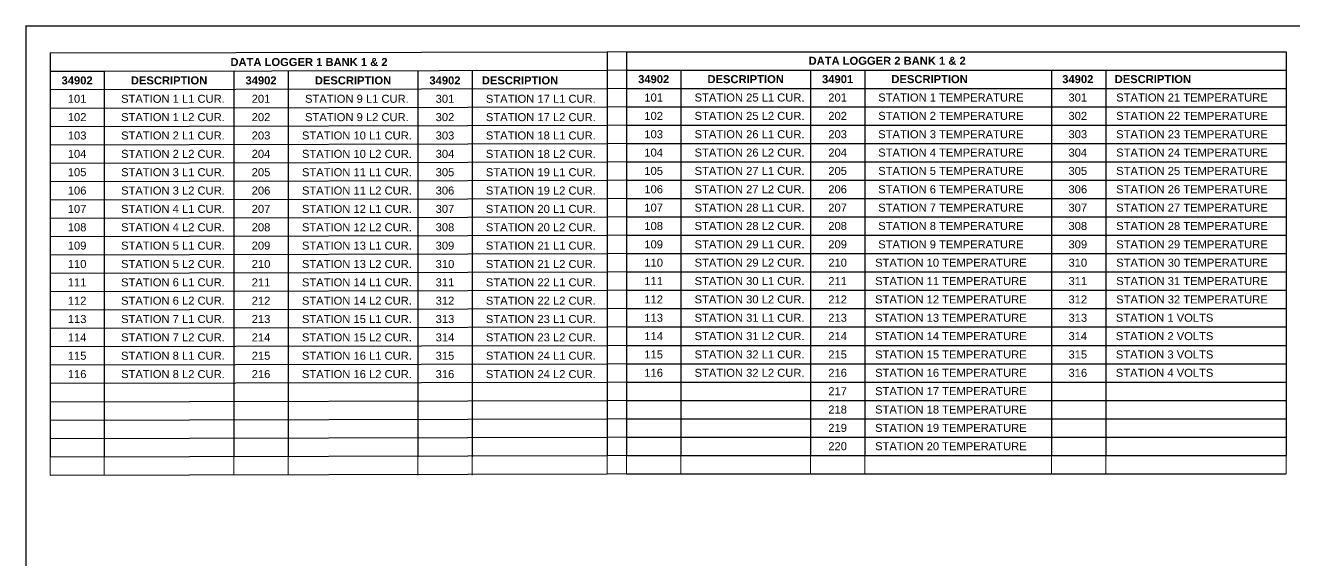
# Model space of a CAD drawing. Header units: inches. Extents: x -228 to 241, y -155 to 115.
# Drawn here: x -130.35 to -110.52, y -89.49 to -81.13 of the extents above; entities that cross this region are included whole.
import ezdxf
from ezdxf.enums import TextEntityAlignment as Align

# ---------------------------------------------------------------- set-up
doc = ezdxf.new("R2010")
doc.units = ezdxf.units.IN
doc.header["$MEASUREMENT"] = 0
for name, color, linetype in [('BORDER', 3, 'Continuous'), ('DIM', 1, 'Continuous'), ('PANEL WIRE', 5, 'Continuous'), ('TXT', 4, 'Continuous')]:
    doc.layers.add(name, color=color, linetype=linetype)
doc.styles.get("Standard").update_dxf_attribs({"font": 'arial.ttf'})

# ---------------------------------------------------------------- blocks, each defined once
blk = doc.blocks.new('B-BORDER')
at = {"layer": 'BORDER', "const_width": 0.01}
blk.add_lwpolyline([(34, 0), (34, 10), (18, 10), (18, 0), (34, 0)], dxfattribs=at)
at = {"layer": 'TXT'}
for tag, height, p in [('DRAWN_BY', 0.075, (29.2713, 0.5576)), ('SHEET', 0.075, (30.4722, 0.5576)), ('DWG_TITLE', 0.075, (32.384, 0.4864)), ('CHECKED_BY', 0.075, (29.2713, 0.4098)), ('DATE', 0.075, (30.4722, 0.4098)), ('REV', 0.125, (33.7822, 0.1077))]:
    blk.add_attdef(tag, text='', height=height, dxfattribs=at).set_placement(p, align=Align.MIDDLE_CENTER)
blk.add_attdef('FILENAME', (28.5264, 0.0864), '', height=0.075, dxfattribs=at)

msp = doc.modelspace()

# ---------------------------------------------------------------- linework, layer by layer
at = {"layer": 'PANEL WIRE', "color": 3}
for p, q in [((-129.960486, -81.556979), (-121.258512, -81.537082)), ((-129.960486, -81.556979), (-129.960486, -87.863645)), ((-121.258512, -81.537082), (-121.258512, -81.823749)), ((-120.953512, -81.537082), (-110.651726, -81.537082)), ((-120.953512, -81.537082), (-120.953512, -87.843749)), ((-110.651726, -81.537082), (-110.651726, -81.823749)), ((-129.960486, -81.843645), (-129.113819, -81.843645)), ((-129.113819, -81.843645), (-121.258512, -81.823749)), ((-129.113819, -81.843645), (-129.113819, -87.863645)), ((-127.087153, -81.843645), (-127.087153, -87.863645)), ((-126.240486, -81.843645), (-126.240486, -87.863645)), ((-124.213819, -81.843645), (-124.213819, -87.863645)), ((-123.367153, -81.843645), (-123.367153, -87.863645)), ((-121.258512, -81.823749), (-121.258512, -87.843749)), ((-120.953512, -81.823749), (-120.106845, -81.823749)), ((-120.106845, -81.823749), (-110.651726, -81.823749)), ((-120.106845, -81.823749), (-120.106845, -87.843749)), ((-118.080178, -81.823749), (-118.080178, -87.843749)), ((-117.233512, -81.823749), (-117.233512, -87.843749)), ((-114.314246, -81.823749), (-114.314246, -87.843749)), ((-113.467579, -81.823749), (-113.467579, -87.843749)), ((-110.651726, -81.823749), (-110.651726, -87.843749)), ((-129.960486, -82.130312), (-121.258512, -82.110415)), ((-120.953512, -82.110415), (-110.651726, -82.110415)), ((-129.960486, -82.416979), (-121.258512, -82.397082)), ((-120.953512, -82.397082), (-110.651726, -82.397082)), ((-129.960486, -82.703645), (-121.258512, -82.683749)), ((-120.953512, -82.683749), (-110.651726, -82.683749)), ((-129.960486, -82.990312), (-121.258512, -82.970415)), ((-120.953512, -82.970415), (-110.651726, -82.970415)), ((-129.960486, -83.276979), (-121.258512, -83.257082)), ((-120.953512, -83.257082), (-110.651726, -83.257082)), ((-129.960486, -83.563645), (-121.258512, -83.543749)), ((-120.953512, -83.543749), (-110.651726, -83.543749)), ((-129.960486, -83.850312), (-121.258512, -83.830415)), ((-120.953512, -83.830415), (-110.651726, -83.830415)), ((-129.960486, -84.136979), (-121.258512, -84.117082)), ((-120.953512, -84.117082), (-110.651726, -84.117082)), ((-129.960486, -84.423645), (-121.258512, -84.403749)), ((-120.953512, -84.403749), (-110.651726, -84.403749)), ((-129.960486, -84.710312), (-121.258512, -84.690415)), ((-120.953512, -84.690415), (-110.651726, -84.690415)), ((-129.960486, -84.996979), (-121.258512, -84.977082)), ((-120.953512, -84.977082), (-110.651726, -84.977082)), ((-129.960486, -85.283645), (-121.258512, -85.263749)), ((-120.953512, -85.263749), (-110.651726, -85.263749)), ((-129.960486, -85.570312), (-121.258512, -85.550415)), ((-120.953512, -85.550415), (-110.651726, -85.550415)), ((-129.960486, -85.856979), (-121.258512, -85.837082)), ((-120.953512, -85.837082), (-110.651726, -85.837082)), ((-129.960486, -86.143645), (-121.258512, -86.123749)), ((-120.953512, -86.123749), (-110.651726, -86.123749)), ((-129.960486, -86.430312), (-121.258512, -86.410415)), ((-120.953512, -86.410415), (-110.651726, -86.410415)), ((-129.960486, -86.716979), (-121.258512, -86.697082)), ((-120.953512, -86.697082), (-110.651726, -86.697082)), ((-129.960486, -87.003645), (-121.258512, -86.983749)), ((-120.953512, -86.983749), (-110.651726, -86.983749)), ((-129.960486, -87.290312), (-121.258512, -87.270415)), ((-120.953512, -87.270415), (-110.651726, -87.270415)), ((-129.960486, -87.576979), (-121.258512, -87.557082)), ((-120.953512, -87.557082), (-110.651726, -87.557082)), ((-129.960486, -87.863645), (-121.258512, -87.843749)), ((-120.953512, -87.843749), (-110.651726, -87.843749)), ((-129.960486, -88.150312), (-121.258512, -88.130415)), ((-120.953512, -88.130415), (-110.651726, -88.130415))]:
    msp.add_line(p, q, dxfattribs=at)
at = {"layer": 'PANEL WIRE', "color": 8, "lineweight": 0}
for p, q in [((-121.258512, -81.537082), (-120.953512, -81.537082)), ((-121.258512, -81.823749), (-120.953512, -81.823749)), ((-121.258512, -82.110415), (-120.953512, -82.110415)), ((-121.258512, -82.397082), (-120.953512, -82.397082)), ((-121.258512, -82.683749), (-120.953512, -82.683749)), ((-121.258512, -82.970415), (-120.953512, -82.970415)), ((-121.258512, -83.257082), (-120.953512, -83.257082)), ((-121.258512, -83.543749), (-120.953512, -83.543749)), ((-121.258512, -83.830415), (-120.953512, -83.830415)), ((-121.258512, -84.117082), (-120.953512, -84.117082)), ((-121.258512, -84.403749), (-120.953512, -84.403749)), ((-121.258512, -84.690415), (-120.953512, -84.690415)), ((-121.258512, -84.977082), (-120.953512, -84.977082)), ((-121.258512, -85.263749), (-120.953512, -85.263749)), ((-121.258512, -85.550415), (-120.953512, -85.550415)), ((-121.258512, -85.837082), (-120.953512, -85.837082)), ((-121.258512, -86.123749), (-120.953512, -86.123749)), ((-121.258512, -86.410415), (-120.953512, -86.410415)), ((-121.258512, -86.697082), (-120.953512, -86.697082)), ((-121.258512, -86.983749), (-120.953512, -86.983749)), ((-121.258512, -87.270415), (-120.953512, -87.270415)), ((-121.258512, -87.557082), (-120.953512, -87.557082)), ((-129.960486, -87.863645), (-129.960486, -88.150312)), ((-129.113819, -87.863645), (-129.113819, -88.150312)), ((-127.087153, -87.863645), (-127.087153, -88.150312)), ((-126.240486, -87.863645), (-126.240486, -88.150312)), ((-124.213819, -87.863645), (-124.213819, -88.150312)), ((-123.367153, -87.863645), (-123.367153, -88.150312)), ((-121.258512, -87.843749), (-120.953512, -87.843749)), ((-121.258512, -87.843749), (-121.258512, -88.130415)), ((-120.953512, -87.843749), (-120.953512, -88.130415)), ((-120.106845, -87.843749), (-120.106845, -88.130415)), ((-118.080178, -87.843749), (-118.080178, -88.130415)), ((-117.233512, -87.843749), (-117.233512, -88.130415)), ((-114.314246, -87.843749), (-114.314246, -88.130415)), ((-113.467579, -87.843749), (-113.467579, -88.130415)), ((-110.651726, -87.843749), (-110.651726, -88.130415)), ((-121.258512, -88.130415), (-120.953512, -88.130415))]:
    msp.add_line(p, q, dxfattribs=at)

# ---------------------------------------------------------------- block references
at = {"layer": 'DIM', "xscale": 2, "yscale": 2, "zscale": 2}
msp.add_blockref('B-BORDER', (-166.335056, -101.136601), dxfattribs=at)

# ---------------------------------------------------------------- texts
at = {"layer": 'PANEL WIRE', "color": 4, "char_height": 0.125, "attachment_point": 5}
for s, insert, width in [('{\\fArial|b1|i0|c0|p34;DATA LOGGER 1 BANK 1 & 2}', (-125.914375, -81.700312), 7.97222222), ('{\\fArial|b1|i0|c0|p34; DATA LOGGER 2 BANK 1 & 2}', (-116.907401, -81.680415), 7.97222222), ('{\\fArial|b1|i0|c0|p34;34902}', (-129.537153, -81.986979), 0.72666667), ('{\\fArial|b1|i0|c0;DESCRIPTION', (-128.100486, -81.986979), 1.90666667), ('{\\fArial|b1|i0|c0|p34;34902}', (-126.663819, -81.986979), 0.72666667), ('{\\fArial|b1|i0|c0;DESCRIPTION', (-125.227153, -81.986979), 1.90666667), ('{\\fArial|b1|i0|c0|p34;34902}', (-123.790486, -81.986979), 0.72666667), ('{\\fArial|b1|i0|c0;DESCRIPTION', (-122.617708, -81.986979), 1.37888889), ('{\\fArial|b1|i0|c0|p34;34902}', (-120.530178, -81.967082), 0.72666667), ('{\\fArial|b1|i0|c0;DESCRIPTION', (-119.093512, -81.967082), 1.90666667), ('{\\fArial|b1|i0|c0|p34;34901}', (-117.656845, -81.967082), 0.72666667), ('{\\fArial|b1|i0|c0;DESCRIPTION', (-116.220178, -81.967082), 1.90666667), ('{\\fArial|b1|i0|c0|p34;34902}', (-113.904802, -81.967082), 0.72666667), ('{\\fArial|b1|i0|c0;DESCRIPTION', (-112.732024, -81.967082), 1.37888889), ('{\\fArial|b0|i0|c0;101', (-129.537153, -82.273645), 0.72666667), ('STATION 1 L1 CUR.', (-128.039413, -82.273645), 1.90666667), ('{\\fArial|b0|i0|c0;201', (-126.663819, -82.273645), 0.72666667), ('STATION 9 L1 CUR.', (-125.16608, -82.273645), 1.90666667), ('{\\fArial|b0|i0|c0;301', (-123.790486, -82.273645), 0.72666667), ('STATION 17 L1 CUR.', (-122.292746, -82.273645), 1.90666667), ('{\\fArial|b0|i0|c0;101', (-120.530178, -82.253749), 0.72666667), ('STATION 25 L1 CUR.', (-119.032438, -82.253749), 1.90666667), ('{\\fArial|b0|i0|c0;201', (-117.656845, -82.253749), 0.72666667), ('STATION 1 TEMPERATURE', (-115.887388, -82.253749), 2.56731656), ('{\\fArial|b0|i0|c0;301', (-113.904802, -82.253749), 0.72666667), ('STATION 21 TEMPERATURE', (-112.121456, -82.253749), 2.56731656), ('{\\fArial|b0|i0|c0;102', (-120.530178, -82.540415), 0.72666667), ('STATION 25 L2 CUR.', (-119.032438, -82.540415), 1.90666667), ('{\\fArial|b0|i0|c0;202', (-117.656845, -82.540415), 0.72666667), ('STATION 2 TEMPERATURE', (-115.887388, -82.540415), 2.56731656), ('{\\fArial|b0|i0|c0;302', (-113.904802, -82.540415), 0.72666667), ('STATION 22 TEMPERATURE', (-112.121456, -82.540415), 2.56731656), ('{\\fArial|b0|i0|c0;102', (-129.537153, -82.560312), 0.72666667), ('STATION 1 L2 CUR.', (-128.039413, -82.560312), 1.90666667), ('{\\fArial|b0|i0|c0;202', (-126.663819, -82.560312), 0.72666667), ('STATION 9 L2 CUR.', (-125.16608, -82.560312), 1.90666667), ('{\\fArial|b0|i0|c0;302', (-123.790486, -82.560312), 0.72666667), ('STATION 17 L2 CUR.', (-122.292746, -82.560312), 1.90666667), ('{\\fArial|b0|i0|c0;103', (-129.537153, -82.846979), 0.72666667), ('STATION 2 L1 CUR.', (-128.039413, -82.846979), 1.90666667), ('{\\fArial|b0|i0|c0;203', (-126.663819, -82.846979), 0.72666667), ('STATION 10 L1 CUR.', (-125.16608, -82.846979), 1.90666667), ('{\\fArial|b0|i0|c0;303', (-123.790486, -82.846979), 0.72666667), ('STATION 18 L1 CUR.', (-122.292746, -82.846979), 1.90666667), ('{\\fArial|b0|i0|c0;103', (-120.530178, -82.827082), 0.72666667), ('STATION 26 L1 CUR.', (-119.032438, -82.827082), 1.90666667), ('{\\fArial|b0|i0|c0;203', (-117.656845, -82.827082), 0.72666667), ('STATION 3 TEMPERATURE', (-115.887388, -82.827082), 2.56731656), ('{\\fArial|b0|i0|c0;303', (-113.904802, -82.827082), 0.72666667), ('STATION 23 TEMPERATURE', (-112.121456, -82.827082), 2.56731656), ('{\\fArial|b0|i0|c0;104', (-129.537153, -83.133645), 0.72666667), ('STATION 2 L2 CUR.', (-128.039413, -83.133645), 1.90666667), ('{\\fArial|b0|i0|c0;204', (-126.663819, -83.133645), 0.72666667), ('STATION 10 L2 CUR.', (-125.16608, -83.133645), 1.90666667), ('{\\fArial|b0|i0|c0;304', (-123.790486, -83.133645), 0.72666667), ('STATION 18 L2 CUR.', (-122.292746, -83.133645), 1.90666667), ('{\\fArial|b0|i0|c0;104', (-120.530178, -83.113749), 0.72666667), ('STATION 26 L2 CUR.', (-119.032438, -83.113749), 1.90666667), ('{\\fArial|b0|i0|c0;204', (-117.656845, -83.113749), 0.72666667), ('STATION 4 TEMPERATURE', (-115.887388, -83.113749), 2.56731656), ('{\\fArial|b0|i0|c0;304', (-113.904802, -83.113749), 0.72666667), ('STATION 24 TEMPERATURE', (-112.121456, -83.113749), 2.56731656), ('{\\fArial|b0|i0|c0;105', (-129.537153, -83.420312), 0.72666667), ('STATION 3 L1 CUR.', (-128.039413, -83.420312), 1.90666667), ('{\\fArial|b0|i0|c0;205', (-126.663819, -83.420312), 0.72666667), ('STATION 11 L1 CUR.', (-125.16608, -83.420312), 1.90666667), ('{\\fArial|b0|i0|c0;305', (-123.790486, -83.420312), 0.72666667), ('STATION 19 L1 CUR.', (-122.292746, -83.420312), 1.90666667), ('{\\fArial|b0|i0|c0;105', (-120.530178, -83.400415), 0.72666667), ('STATION 27 L1 CUR.', (-119.032438, -83.400415), 1.90666667), ('{\\fArial|b0|i0|c0;205', (-117.656845, -83.400415), 0.72666667), ('STATION 5 TEMPERATURE', (-115.887388, -83.400415), 2.56731656), ('{\\fArial|b0|i0|c0;305', (-113.904802, -83.400415), 0.72666667), ('STATION 25 TEMPERATURE', (-112.121456, -83.400415), 2.56731656), ('{\\fArial|b0|i0|c0;106', (-129.537153, -83.706979), 0.72666667), ('STATION 3 L2 CUR.', (-128.039413, -83.706979), 1.90666667), ('{\\fArial|b0|i0|c0;206', (-126.663819, -83.706979), 0.72666667), ('STATION 11 L2 CUR.', (-125.16608, -83.706979), 1.90666667), ('{\\fArial|b0|i0|c0;306', (-123.790486, -83.706979), 0.72666667), ('STATION 19 L2 CUR.', (-122.292746, -83.706979), 1.90666667), ('{\\fArial|b0|i0|c0;106', (-120.530178, -83.687082), 0.72666667), ('STATION 27 L2 CUR.', (-119.032438, -83.687082), 1.90666667), ('{\\fArial|b0|i0|c0;', (-118.631992, -83.641397), 0.185), ('{\\fArial|b0|i0|c0;206', (-117.656845, -83.687082), 0.72666667), ('STATION 6 TEMPERATURE', (-115.887388, -83.687082), 2.56731656), ('{\\fArial|b0|i0|c0;306', (-113.904802, -83.687082), 0.72666667), ('STATION 26 TEMPERATURE', (-112.121456, -83.687082), 2.56731656), ('{\\fArial|b0|i0|c0;107', (-129.537153, -83.993645), 0.72666667), ('STATION 4 L1 CUR.', (-128.039413, -83.993645), 1.90666667), ('{\\fArial|b0|i0|c0;207', (-126.663819, -83.993645), 0.72666667), ('STATION 12 L1 CUR.', (-125.16608, -83.993645), 1.90666667), ('{\\fArial|b0|i0|c0;307', (-123.790486, -83.993645), 0.72666667), ('STATION 20 L1 CUR.', (-122.292746, -83.993645), 1.90666667), ('{\\fArial|b0|i0|c0;107', (-120.530178, -83.973749), 0.72666667), ('STATION 28 L1 CUR.', (-119.032438, -83.973749), 1.90666667), ('{\\fArial|b0|i0|c0;', (-118.631992, -83.928064), 0.185), ('{\\fArial|b0|i0|c0;207', (-117.656845, -83.973749), 0.72666667), ('STATION 7 TEMPERATURE', (-115.887388, -83.973749), 2.56731656), ('{\\fArial|b0|i0|c0;307', (-113.904802, -83.973749), 0.72666667), ('STATION 27 TEMPERATURE', (-112.121456, -83.973749), 2.56731656), ('{\\fArial|b0|i0|c0;108', (-129.537153, -84.280312), 0.72666667), ('STATION 4 L2 CUR.', (-128.039413, -84.280312), 1.90666667), ('{\\fArial|b0|i0|c0;208', (-126.663819, -84.280312), 0.72666667), ('STATION 12 L2 CUR.', (-125.16608, -84.280312), 1.90666667), ('{\\fArial|b0|i0|c0;308', (-123.790486, -84.280312), 0.72666667), ('STATION 20 L2 CUR.', (-122.292746, -84.280312), 1.90666667), ('{\\fArial|b0|i0|c0;108', (-120.530178, -84.260415), 0.72666667), ('STATION 28 L2 CUR.', (-119.032438, -84.260415), 1.90666667), ('{\\fArial|b0|i0|c0;', (-119.533937, -84.21473), 1.37888889), ('{\\fArial|b0|i0|c0;', (-118.631992, -84.21473), 0.185), ('{\\fArial|b0|i0|c0;208', (-117.656845, -84.260415), 0.72666667), ('STATION 8 TEMPERATURE', (-115.887388, -84.260415), 2.56731656), ('{\\fArial|b0|i0|c0;308', (-113.904802, -84.260415), 0.72666667), ('STATION 28 TEMPERATURE', (-112.121456, -84.260415), 2.56731656), ('{\\fArial|b0|i0|c0;', (-111.120983, -84.21473), 1.38257534), ('{\\fArial|b0|i0|c0;109', (-129.537153, -84.566979), 0.72666667), ('STATION 5 L1 CUR.', (-128.039413, -84.566979), 1.90666667), ('{\\fArial|b0|i0|c0;209', (-126.663819, -84.566979), 0.72666667), ('STATION 13 L1 CUR.', (-125.16608, -84.566979), 1.90666667), ('{\\fArial|b0|i0|c0;309', (-123.790486, -84.566979), 0.72666667), ('STATION 21 L1 CUR.', (-122.292746, -84.566979), 1.90666667), ('{\\fArial|b0|i0|c0;109', (-120.530178, -84.547082), 0.72666667), ('STATION 29 L1 CUR.', (-119.032438, -84.547082), 1.90666667), ('{\\fArial|b0|i0|c0;', (-119.533937, -84.501397), 1.37888889), ('{\\fArial|b0|i0|c0;', (-118.631992, -84.501397), 0.185), ('{\\fArial|b0|i0|c0;209', (-117.656845, -84.547082), 0.72666667), ('STATION 9 TEMPERATURE', (-115.887388, -84.547082), 2.56731656), ('{\\fArial|b0|i0|c0;309', (-113.904802, -84.547082), 0.72666667), ('STATION 29 TEMPERATURE', (-112.121456, -84.547082), 2.56731656), ('{\\fArial|b0|i0|c0;', (-111.120983, -84.501397), 1.38257534), ('{\\fArial|b0|i0|c0;110', (-129.537153, -84.853645), 0.72666667), ('STATION 5 L2 CUR.', (-128.039413, -84.853645), 1.90666667), ('{\\fArial|b0|i0|c0;210', (-126.663819, -84.853645), 0.72666667), ('STATION 13 L2 CUR.', (-125.16608, -84.853645), 1.90666667), ('{\\fArial|b0|i0|c0;310', (-123.790486, -84.853645), 0.72666667), ('STATION 21 L2 CUR.', (-122.292746, -84.853645), 1.90666667), ('{\\fArial|b0|i0|c0;110', (-120.530178, -84.833749), 0.72666667), ('STATION 29 L2 CUR.', (-119.032438, -84.833749), 1.90666667), ('{\\fArial|b0|i0|c0;', (-119.533937, -84.788064), 1.37888889), ('{\\fArial|b0|i0|c0;', (-118.631992, -84.788064), 0.185), ('{\\fArial|b0|i0|c0;210', (-117.656845, -84.833749), 0.72666667), ('STATION 10 TEMPERATURE', (-115.887388, -84.833749), 2.56731656), ('{\\fArial|b0|i0|c0;310', (-113.904802, -84.833749), 0.72666667), ('STATION 30 TEMPERATURE', (-112.121456, -84.833749), 2.56731656), ('{\\fArial|b0|i0|c0;', (-111.120983, -84.788064), 1.38257534), ('{\\fArial|b0|i0|c0;111', (-120.530178, -85.120415), 0.72666667), ('STATION 30 L1 CUR.', (-119.032438, -85.120415), 1.90666667), ('{\\fArial|b0|i0|c0;211', (-117.656845, -85.120415), 0.72666667), ('STATION 11 TEMPERATURE', (-115.887388, -85.120415), 2.56731656), ('{\\fArial|b0|i0|c0;311', (-113.904802, -85.120415), 0.72666667), ('STATION 31 TEMPERATURE', (-112.121456, -85.120415), 2.56731656), ('{\\fArial|b0|i0|c0;111', (-129.537153, -85.140312), 0.72666667), ('STATION 6 L1 CUR.', (-128.039413, -85.140312), 1.90666667), ('{\\fArial|b0|i0|c0;211', (-126.663819, -85.140312), 0.72666667), ('STATION 14 L1 CUR.', (-125.16608, -85.140312), 1.90666667), ('{\\fArial|b0|i0|c0;311', (-123.790486, -85.140312), 0.72666667), ('STATION 22 L1 CUR.', (-122.292746, -85.140312), 1.90666667), ('{\\fArial|b0|i0|c0;', (-119.533937, -85.07473), 1.37888889), ('{\\fArial|b0|i0|c0;', (-118.631992, -85.07473), 0.185), ('{\\fArial|b0|i0|c0;', (-111.120983, -85.07473), 1.38257534), ('{\\fArial|b0|i0|c0;112', (-129.537153, -85.426979), 0.72666667), ('STATION 6 L2 CUR.', (-128.039413, -85.426979), 1.90666667), ('{\\fArial|b0|i0|c0;212', (-126.663819, -85.426979), 0.72666667), ('STATION 14 L2 CUR.', (-125.16608, -85.426979), 1.90666667), ('{\\fArial|b0|i0|c0;312', (-123.790486, -85.426979), 0.72666667), ('STATION 22 L2 CUR.', (-122.292746, -85.426979), 1.90666667), ('{\\fArial|b0|i0|c0;112', (-120.530178, -85.407082), 0.72666667), ('STATION 30 L2 CUR.', (-119.032438, -85.407082), 1.90666667), ('{\\fArial|b0|i0|c0;', (-119.533937, -85.361397), 1.37888889), ('{\\fArial|b0|i0|c0;', (-118.631992, -85.361397), 0.185), ('{\\fArial|b0|i0|c0;212', (-117.656845, -85.407082), 0.72666667), ('STATION 12 TEMPERATURE', (-115.887388, -85.407082), 2.56731656), ('{\\fArial|b0|i0|c0;312', (-113.904802, -85.407082), 0.72666667), ('STATION 32 TEMPERATURE', (-112.121456, -85.407082), 2.56731656), ('{\\fArial|b0|i0|c0;', (-111.120983, -85.361397), 1.38257534), ('{\\fArial|b0|i0|c0;113', (-129.537153, -85.713645), 0.72666667), ('STATION 7 L1 CUR.', (-128.039413, -85.713645), 1.90666667), ('{\\fArial|b0|i0|c0;213', (-126.663819, -85.713645), 0.72666667), ('STATION 15 L1 CUR.', (-125.16608, -85.713645), 1.90666667), ('{\\fArial|b0|i0|c0;313', (-123.790486, -85.713645), 0.72666667), ('STATION 23 L1 CUR.', (-122.292746, -85.713645), 1.90666667), ('{\\fArial|b0|i0|c0;113', (-120.530178, -85.693749), 0.72666667), ('STATION 31 L1 CUR.', (-119.032438, -85.693749), 1.90666667), ('{\\fArial|b0|i0|c0;', (-119.533937, -85.648064), 1.37888889), ('{\\fArial|b0|i0|c0;', (-118.631992, -85.648064), 0.185), ('{\\fArial|b0|i0|c0;213', (-117.656845, -85.693749), 0.72666667), ('STATION 13 TEMPERATURE', (-115.887388, -85.693749), 2.56731656), ('{\\fArial|b0|i0|c0;313', (-113.904802, -85.693749), 0.72666667), ('STATION 1 VOLTS', (-112.548708, -85.693749), 2.22171441), ('{\\fArial|b0|i0|c0;', (-111.120983, -85.648064), 1.38257534), ('{\\fArial|b0|i0|c0;114', (-129.537153, -86.000312), 0.72666667), ('STATION 7 L2 CUR.', (-128.039413, -86.000312), 1.90666667), ('{\\fArial|b0|i0|c0;214', (-126.663819, -86.000312), 0.72666667), ('STATION 15 L2 CUR.', (-125.16608, -86.000312), 1.90666667), ('{\\fArial|b0|i0|c0;314', (-123.790486, -86.000312), 0.72666667), ('STATION 23 L2 CUR.', (-122.292746, -86.000312), 1.90666667), ('{\\fArial|b0|i0|c0;114', (-120.530178, -85.980415), 0.72666667), ('STATION 31 L2 CUR.', (-119.032438, -85.980415), 1.90666667), ('{\\fArial|b0|i0|c0;', (-119.533937, -85.93473), 1.37888889), ('{\\fArial|b0|i0|c0;', (-118.631992, -85.93473), 0.185), ('{\\fArial|b0|i0|c0;214', (-117.656845, -85.980415), 0.72666667), ('STATION 14 TEMPERATURE', (-115.887388, -85.980415), 2.56731656), ('{\\fArial|b0|i0|c0;314', (-113.904802, -85.980415), 0.72666667), ('STATION 2 VOLTS', (-112.548708, -85.980415), 2.22171441), ('{\\fArial|b0|i0|c0;', (-111.120983, -85.93473), 1.38257534), ('{\\fArial|b0|i0|c0;115', (-129.537153, -86.286979), 0.72666667), ('STATION 8 L1 CUR.', (-128.039413, -86.286979), 1.90666667), ('{\\fArial|b0|i0|c0;215', (-126.663819, -86.286979), 0.72666667), ('STATION 16 L1 CUR.', (-125.16608, -86.286979), 1.90666667), ('{\\fArial|b0|i0|c0;315', (-123.790486, -86.286979), 0.72666667), ('STATION 24 L1 CUR.', (-122.292746, -86.286979), 1.90666667), ('{\\fArial|b0|i0|c0;115', (-120.530178, -86.267082), 0.72666667), ('STATION 32 L1 CUR.', (-119.032438, -86.267082), 1.90666667), ('{\\fArial|b0|i0|c0;', (-119.533937, -86.221397), 1.37888889), ('{\\fArial|b0|i0|c0;', (-118.631992, -86.221397), 0.185), ('{\\fArial|b0|i0|c0;215', (-117.656845, -86.267082), 0.72666667), ('STATION 15 TEMPERATURE', (-115.887388, -86.267082), 2.56731656), ('{\\fArial|b0|i0|c0;315', (-113.904802, -86.267082), 0.72666667), ('STATION 3 VOLTS', (-112.548708, -86.267082), 2.22171441), ('{\\fArial|b0|i0|c0;', (-111.120983, -86.221397), 1.38257534), ('{\\fArial|b0|i0|c0;116', (-129.537153, -86.573645), 0.72666667), ('STATION 8 L2 CUR.', (-128.039413, -86.573645), 1.90666667), ('{\\fArial|b0|i0|c0;216', (-126.663819, -86.573645), 0.72666667), ('STATION 16 L2 CUR.', (-125.16608, -86.573645), 1.90666667), ('{\\fArial|b0|i0|c0;316', (-123.790486, -86.573645), 0.72666667), ('STATION 24 L2 CUR.', (-122.292746, -86.573645), 1.90666667), ('{\\fArial|b0|i0|c0;116', (-120.530178, -86.553749), 0.72666667), ('STATION 32 L2 CUR.', (-119.032438, -86.553749), 1.90666667), ('{\\fArial|b0|i0|c0;', (-119.533937, -86.508064), 1.37888889), ('{\\fArial|b0|i0|c0;', (-118.631992, -86.508064), 0.185), ('{\\fArial|b0|i0|c0;216', (-117.656845, -86.553749), 0.72666667), ('STATION 16 TEMPERATURE', (-115.887388, -86.553749), 2.56731656), ('{\\fArial|b0|i0|c0;316', (-113.904802, -86.553749), 0.72666667), ('STATION 4 VOLTS', (-112.548708, -86.553749), 2.22171441), ('{\\fArial|b0|i0|c0;', (-111.120983, -86.508064), 1.38257534), ('{\\fArial|b0|i0|c0;', (-119.533937, -86.79473), 1.37888889), ('{\\fArial|b0|i0|c0;', (-118.631992, -86.79473), 0.185), ('217', (-117.656845, -86.840415), 0.72666667), ('STATION 17 TEMPERATURE', (-115.887388, -86.840415), 2.56731656), ('{\\fArial|b0|i0|c0;', (-111.120983, -86.79473), 1.38257534), ('{\\fArial|b0|i0|c0;', (-122.143381, -87.081397), 1.90666667), ('{\\fArial|b0|i0|c0;', (-119.533937, -87.081397), 1.37888889), ('{\\fArial|b0|i0|c0;', (-118.631992, -87.081397), 0.185), ('218', (-117.656845, -87.127082), 0.72666667), ('STATION 18 TEMPERATURE', (-115.887388, -87.127082), 2.56731656), ('{\\fArial|b0|i0|c0;', (-111.120983, -87.081397), 1.38257534), ('{\\fArial|b0|i0|c0;', (-122.143381, -87.368064), 1.90666667), ('{\\fArial|b0|i0|c0;', (-119.533937, -87.368064), 1.37888889), ('{\\fArial|b0|i0|c0;', (-118.631992, -87.368064), 0.185), ('219', (-117.656845, -87.413749), 0.72666667), ('STATION 19 TEMPERATURE', (-115.887388, -87.413749), 2.56731656), ('{\\fArial|b0|i0|c0;', (-111.120983, -87.368064), 1.38257534), ('220', (-117.656845, -87.700415), 0.72666667), ('STATION 20 TEMPERATURE', (-115.887388, -87.700415), 2.56731656), ('{\\fArial|b0|i0|c0;', (-122.143381, -87.65473), 1.90666667), ('{\\fArial|b0|i0|c0;', (-119.533937, -87.65473), 1.37888889), ('{\\fArial|b0|i0|c0;', (-118.631992, -87.65473), 0.185), ('{\\fArial|b0|i0|c0;', (-111.120983, -87.65473), 1.38257534), ('{\\fArial|b0|i0|c0;', (-122.143381, -87.941397), 1.90666667), ('{\\fArial|b0|i0|c0;', (-119.533937, -87.941397), 1.37888889), ('{\\fArial|b0|i0|c0;', (-118.631992, -87.941397), 0.185), ('{\\fArial|b0|i0|c0;', (-111.120983, -87.941397), 1.38257534), ('{\\fArial|b0|i0|c0;', (-122.143381, -88.228064), 1.90666667), ('{\\fArial|b0|i0|c0;', (-119.533937, -88.228064), 1.37888889), ('{\\fArial|b0|i0|c0;', (-118.631992, -88.228064), 0.185), ('{\\fArial|b0|i0|c0;', (-111.120983, -88.228064), 1.38257534), ('{\\fArial|b0|i0|c0;', (-122.143381, -88.51473), 1.90666667), ('{\\fArial|b0|i0|c0;', (-119.533937, -88.51473), 1.37888889), ('{\\fArial|b0|i0|c0;', (-118.631992, -88.51473), 0.185), ('{\\fArial|b0|i0|c0;', (-113.739215, -88.51473), 1.92055556), ('{\\fArial|b0|i0|c0;', (-111.120983, -88.51473), 1.38257534), ('{\\fArial|b0|i0|c0;', (-122.143381, -88.801397), 1.90666667), ('{\\fArial|b0|i0|c0;', (-119.533937, -88.801397), 1.37888889), ('{\\fArial|b0|i0|c0;', (-118.631992, -88.801397), 0.185), ('{\\fArial|b0|i0|c0;', (-113.739215, -88.801397), 1.92055556), ('{\\fArial|b0|i0|c0;', (-111.120983, -88.801397), 1.38257534), ('{\\fArial|b0|i0|c0;', (-122.143381, -89.088064), 1.90666667), ('{\\fArial|b0|i0|c0;', (-119.533937, -89.088064), 1.37888889), ('{\\fArial|b0|i0|c0;', (-118.631992, -89.088064), 0.185), ('{\\fArial|b0|i0|c0;', (-113.739215, -89.088064), 1.92055556), ('{\\fArial|b0|i0|c0;', (-111.120983, -89.088064), 1.38257534), ('{\\fArial|b0|i0|c0;', (-122.143381, -89.37473), 1.90666667), ('{\\fArial|b0|i0|c0;', (-119.533937, -89.37473), 1.37888889), ('{\\fArial|b0|i0|c0;', (-118.631992, -89.37473), 0.185), ('{\\fArial|b0|i0|c0;', (-113.739215, -89.37473), 1.92055556), ('{\\fArial|b0|i0|c0;', (-111.120983, -89.37473), 1.38257534)]:
    msp.add_mtext(s, dxfattribs=dict(at, insert=insert, width=width))

doc.saveas('drawing.dxf')
